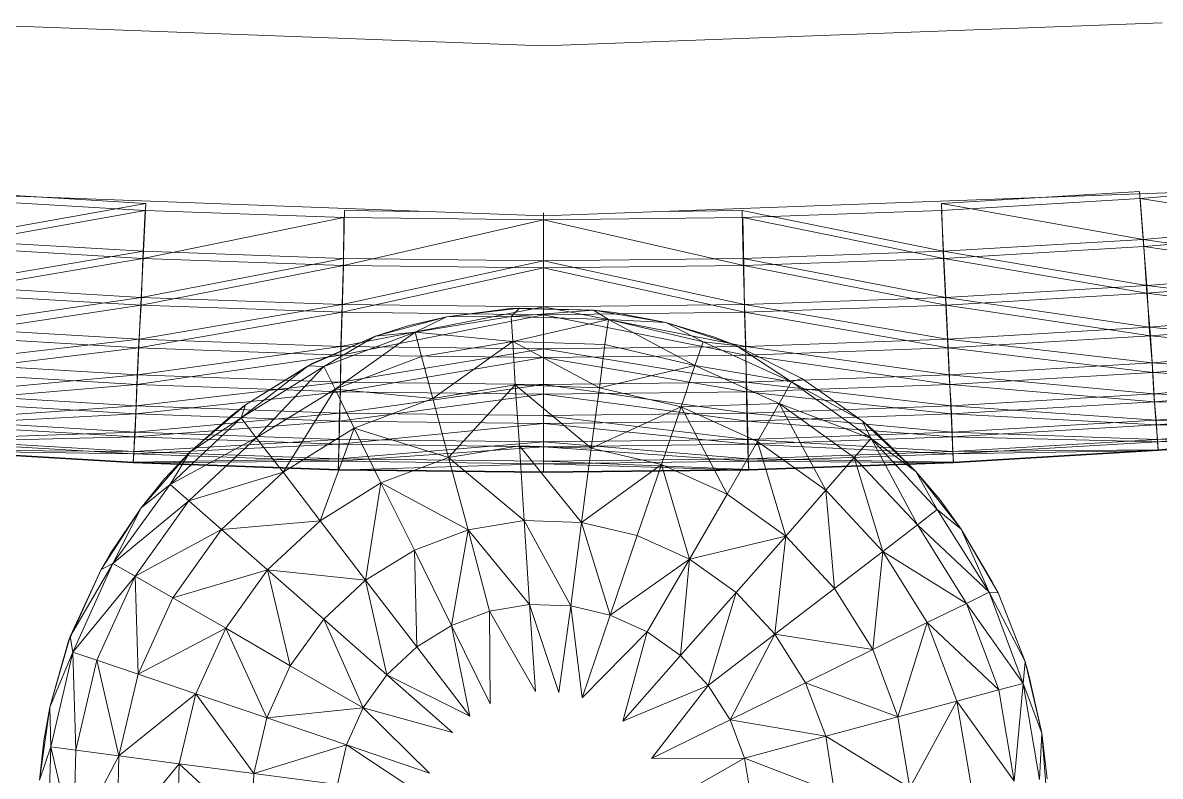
# Model space of a CAD drawing. Header units: millimetres. Extents: x -8591 to 7092, y -1621 to 14390.
# Drawn here: x -4434.94 to -4415.88, y 2504.63 to 2517.26 of the extents above; entities that cross this region are included whole.
import ezdxf

# ---------------------------------------------------------------- set-up
doc = ezdxf.new("R2010")
doc.units = ezdxf.units.MM
doc.layers.add('G-IMPT', color=8, linetype='Continuous', lineweight=9)
doc.layers.add('I-FURN', color=30, linetype='Continuous', lineweight=9)

# ---------------------------------------------------------------- blocks, each defined once
blk = doc.blocks.new('Artificial banana plant 1500mm - Family 4__C1-728657-Begane grond')
at = {"layer": 'G-IMPT'}
for p, q in [((-23.818, -139.614), (-13.458, -140.002)), ((-13.458, -140.002), (-3.088, -139.614)), ((-0.128, -142.287), (-3.458, -142.563)), ((-0.128, -142.287), (-3.458, -142.563)), ((-24.038, -142.458), (-13.458, -142.854)), ((-20.118, -142.642), (-23.448, -142.445)), ((-20.118, -142.642), (-23.448, -142.445)), ((-13.458, -142.854), (-2.878, -142.458)), ((-3.468, -142.445), (-6.788, -142.642)), ((-3.468, -142.445), (-6.788, -142.642)), ((-3.468, -142.445), (-3.408, -143.247)), ((-3.468, -142.445), (-3.408, -143.247)), ((-20.118, -142.642), (-23.508, -143.248)), ((-20.118, -142.642), (-23.508, -143.248)), ((-20.128, -142.761), (-23.458, -142.563)), ((-20.128, -142.761), (-23.458, -142.563)), ((-20.118, -142.642), (-20.158, -143.446)), ((-20.118, -142.642), (-20.158, -143.446)), ((-3.458, -142.563), (-6.788, -142.761)), ((-3.458, -142.563), (-6.788, -142.761)), ((-6.788, -142.642), (-6.758, -143.446)), ((-6.788, -142.642), (-3.408, -143.247)), ((-6.788, -142.642), (-6.758, -143.446)), ((-6.788, -142.642), (-3.408, -143.247)), ((-0.058, -143.088), (-3.458, -142.563)), ((-3.398, -143.366), (-3.458, -142.563)), ((-0.058, -143.088), (-3.458, -142.563)), ((-3.398, -143.366), (-3.458, -142.563)), ((-20.128, -142.761), (-23.518, -143.366)), ((-20.128, -142.761), (-23.518, -143.366)), ((-20.168, -143.565), (-20.128, -142.761)), ((-20.168, -143.565), (-20.128, -142.761)), ((-20.168, -143.565), (-16.798, -142.88)), ((-20.168, -143.565), (-16.798, -142.88)), ((-20.128, -142.761), (-16.798, -142.88)), ((-20.128, -142.761), (-16.798, -142.88)), ((-16.788, -142.761), (-16.808, -143.566)), ((-16.788, -142.761), (-16.808, -143.566)), ((-16.808, -143.685), (-16.798, -142.88)), ((-16.808, -143.685), (-16.798, -142.88)), ((-13.458, -142.92), (-16.808, -143.685)), ((-13.458, -142.92), (-16.808, -143.685)), ((-13.458, -142.92), (-16.798, -142.88)), ((-13.458, -142.92), (-16.798, -142.88)), ((-15.546, -142.776), (-16.788, -142.761)), ((-15.546, -142.776), (-16.788, -142.761)), ((-13.458, -142.801), (-13.458, -143.605)), ((-13.458, -142.801), (-13.458, -143.605)), ((-10.118, -142.88), (-13.458, -142.92)), ((-10.118, -142.88), (-13.458, -142.92)), ((-13.458, -143.724), (-13.458, -142.92)), ((-10.098, -143.684), (-13.458, -142.92)), ((-13.458, -143.724), (-13.458, -142.92)), ((-10.098, -143.684), (-13.458, -142.92)), ((-10.128, -142.761), (-11.368, -142.776)), ((-10.128, -142.761), (-11.368, -142.776)), ((-6.758, -143.446), (-10.128, -142.761)), ((-10.128, -142.761), (-10.108, -143.565)), ((-6.758, -143.446), (-10.128, -142.761)), ((-10.128, -142.761), (-10.108, -143.565)), ((-6.788, -142.761), (-10.118, -142.88)), ((-6.788, -142.761), (-10.118, -142.88)), ((-6.748, -143.565), (-10.118, -142.88)), ((-10.098, -143.684), (-10.118, -142.88)), ((-6.748, -143.565), (-10.118, -142.88)), ((-10.098, -143.684), (-10.118, -142.88)), ((-6.748, -143.565), (-6.788, -142.761)), ((-6.748, -143.565), (-6.788, -142.761)), ((-0.068, -142.97), (-3.408, -143.247)), ((-0.068, -142.97), (-3.408, -143.247)), ((-0.058, -143.088), (-3.398, -143.366)), ((-0.058, -143.088), (-3.398, -143.366)), ((-20.158, -143.446), (-23.508, -143.248)), ((-20.158, -143.446), (-23.508, -143.248)), ((-6.758, -143.446), (-3.408, -143.247)), ((-6.758, -143.446), (-3.408, -143.247)), ((0.002, -143.741), (-3.408, -143.247)), ((-3.348, -144.02), (-3.408, -143.247)), ((0.002, -143.741), (-3.408, -143.247)), ((-3.348, -144.02), (-3.408, -143.247)), ((-20.158, -143.446), (-23.558, -144.02)), ((-20.158, -143.446), (-23.558, -144.02)), ((-20.168, -143.565), (-23.518, -143.366)), ((-20.168, -143.565), (-23.518, -143.366)), ((-20.198, -144.219), (-20.158, -143.446)), ((-20.198, -144.219), (-20.158, -143.446)), ((-16.808, -143.566), (-20.158, -143.446)), ((-16.808, -143.566), (-20.158, -143.446)), ((-6.758, -143.446), (-10.108, -143.565)), ((-6.758, -143.446), (-10.108, -143.565)), ((-3.348, -144.02), (-6.758, -143.446)), ((-6.758, -143.446), (-6.718, -144.219)), ((-3.348, -144.02), (-6.758, -143.446)), ((-6.758, -143.446), (-6.718, -144.219)), ((-6.748, -143.565), (-3.398, -143.366)), ((-6.748, -143.565), (-3.398, -143.366)), ((0.022, -143.87), (-3.398, -143.366)), ((-3.348, -144.149), (-3.398, -143.366)), ((0.022, -143.87), (-3.398, -143.366)), ((-3.348, -144.149), (-3.398, -143.366)), ((-20.168, -143.565), (-23.568, -144.149)), ((-20.168, -143.565), (-23.568, -144.149)), ((-20.198, -144.349), (-20.168, -143.565)), ((-20.198, -144.349), (-20.168, -143.565)), ((-16.808, -143.566), (-20.198, -144.219)), ((-16.808, -143.566), (-20.198, -144.219)), ((-16.808, -143.685), (-20.198, -144.349)), ((-16.808, -143.685), (-20.198, -144.349)), ((-16.808, -143.685), (-20.168, -143.565)), ((-16.808, -143.685), (-20.168, -143.565)), ((-16.808, -143.566), (-16.828, -144.339)), ((-16.808, -143.566), (-16.828, -144.339)), ((-13.458, -143.605), (-16.828, -144.339)), ((-13.458, -143.605), (-16.828, -144.339)), ((-16.808, -143.685), (-16.828, -144.469)), ((-16.808, -143.685), (-16.828, -144.469)), ((-13.458, -143.605), (-16.808, -143.566)), ((-13.458, -143.605), (-16.808, -143.566)), ((-13.458, -143.724), (-16.808, -143.685)), ((-13.458, -143.724), (-16.808, -143.685)), ((-13.458, -143.605), (-10.108, -143.565)), ((-13.458, -143.605), (-10.108, -143.565)), ((-10.088, -144.339), (-13.458, -143.605)), ((-13.458, -143.605), (-13.458, -144.379)), ((-10.088, -144.339), (-13.458, -143.605)), ((-13.458, -143.605), (-13.458, -144.379)), ((-13.458, -143.724), (-10.098, -143.684)), ((-13.458, -143.724), (-10.098, -143.684)), ((-6.718, -144.219), (-10.108, -143.565)), ((-10.088, -144.339), (-10.108, -143.565)), ((-6.718, -144.219), (-10.108, -143.565)), ((-10.088, -144.339), (-10.108, -143.565)), ((-6.748, -143.565), (-10.098, -143.684)), ((-6.748, -143.565), (-10.098, -143.684)), ((-6.708, -144.349), (-10.098, -143.684)), ((-10.088, -144.469), (-10.098, -143.684)), ((-6.708, -144.349), (-10.098, -143.684)), ((-10.088, -144.469), (-10.098, -143.684)), ((-3.348, -144.149), (-6.748, -143.565)), ((-6.748, -143.565), (-6.708, -144.349)), ((-3.348, -144.149), (-6.748, -143.565)), ((-6.748, -143.565), (-6.708, -144.349)), ((-13.458, -143.724), (-16.828, -144.469)), ((-13.458, -143.724), (-16.828, -144.469)), ((-10.088, -144.469), (-13.458, -143.724)), ((-13.458, -143.724), (-13.458, -144.51)), ((-10.088, -144.469), (-13.458, -143.724)), ((-13.458, -143.724), (-13.458, -144.51)), ((0.002, -143.741), (-3.348, -144.02)), ((0.002, -143.741), (-3.348, -144.02)), ((0.022, -143.87), (-3.348, -144.149)), ((0.022, -143.87), (-3.348, -144.149)), ((-20.198, -144.219), (-23.558, -144.02)), ((-20.198, -144.219), (-23.558, -144.02)), ((-3.348, -144.02), (-6.718, -144.219)), ((-3.348, -144.02), (-6.718, -144.219)), ((0.072, -144.438), (-3.348, -144.02)), ((-3.348, -144.02), (-3.308, -144.719)), ((0.072, -144.438), (-3.348, -144.02)), ((-3.348, -144.02), (-3.308, -144.719)), ((-20.198, -144.219), (-23.608, -144.719)), ((-20.198, -144.219), (-23.608, -144.719)), ((-20.198, -144.349), (-23.568, -144.149)), ((-20.198, -144.349), (-23.568, -144.149)), ((-20.198, -144.219), (-20.228, -144.919)), ((-20.198, -144.219), (-20.228, -144.919)), ((-20.198, -144.219), (-16.828, -144.339)), ((-20.198, -144.219), (-16.828, -144.339)), ((-6.718, -144.219), (-10.088, -144.339)), ((-6.718, -144.219), (-10.088, -144.339)), ((-6.718, -144.219), (-6.688, -144.919)), ((-6.718, -144.219), (-3.308, -144.719)), ((-6.718, -144.219), (-6.688, -144.919)), ((-6.718, -144.219), (-3.308, -144.719)), ((-3.348, -144.149), (-6.708, -144.349)), ((-3.348, -144.149), (-6.708, -144.349)), ((0.082, -144.585), (-3.348, -144.149)), ((-3.288, -144.865), (-3.348, -144.149)), ((0.082, -144.585), (-3.348, -144.149)), ((-3.288, -144.865), (-3.348, -144.149)), ((-20.198, -144.349), (-23.618, -144.865)), ((-20.198, -144.349), (-23.618, -144.865)), ((-20.238, -145.066), (-20.198, -144.349)), ((-20.238, -145.066), (-20.198, -144.349)), ((-16.828, -144.339), (-20.228, -144.919)), ((-16.828, -144.339), (-20.228, -144.919)), ((-20.198, -144.349), (-16.828, -144.469)), ((-20.198, -144.349), (-16.828, -144.469)), ((-16.828, -144.339), (-16.848, -145.04)), ((-16.828, -144.339), (-16.848, -145.04)), ((-13.458, -144.379), (-16.848, -145.04)), ((-13.458, -144.379), (-16.848, -145.04)), ((-13.458, -144.379), (-16.828, -144.339)), ((-13.458, -144.379), (-16.828, -144.339)), ((-15.078, -144.545), (-13.858, -144.397)), ((-14.008, -144.406), (-15.078, -144.545)), ((-14.008, -144.406), (-13.858, -144.397)), ((-14.008, -144.406), (-12.618, -144.43)), ((-13.858, -144.397), (-13.998, -144.537)), ((-12.618, -144.43), (-13.998, -144.537)), ((-12.618, -144.43), (-13.858, -144.397)), ((-10.088, -144.339), (-13.458, -144.379)), ((-10.088, -144.339), (-13.458, -144.379)), ((-13.458, -144.379), (-13.458, -145.08)), ((-13.458, -144.379), (-10.068, -145.04)), ((-13.458, -144.379), (-13.458, -145.08)), ((-13.458, -144.379), (-10.068, -145.04)), ((-12.268, -144.472), (-12.618, -144.43)), ((-11.408, -144.641), (-12.618, -144.43)), ((-12.618, -144.43), (-12.368, -144.591)), ((-6.688, -144.919), (-10.088, -144.339)), ((-10.088, -144.339), (-10.068, -145.04)), ((-6.688, -144.919), (-10.088, -144.339)), ((-10.088, -144.339), (-10.068, -145.04)), ((-6.708, -144.349), (-10.088, -144.469)), ((-6.708, -144.349), (-10.088, -144.469)), ((-6.678, -145.066), (-6.708, -144.349)), ((-3.288, -144.865), (-6.708, -144.349)), ((-6.678, -145.066), (-6.708, -144.349)), ((-3.288, -144.865), (-6.708, -144.349)), ((0.072, -144.438), (-3.308, -144.719)), ((0.072, -144.438), (-3.308, -144.719)), ((-20.238, -145.066), (-16.828, -144.469)), ((-20.238, -145.066), (-16.828, -144.469)), ((-16.848, -145.187), (-16.828, -144.469)), ((-16.848, -145.187), (-16.828, -144.469)), ((-13.458, -144.51), (-16.848, -145.187)), ((-13.458, -144.51), (-16.848, -145.187)), ((-13.458, -144.51), (-16.828, -144.469)), ((-13.458, -144.51), (-16.828, -144.469)), ((-15.078, -144.545), (-16.268, -144.87)), ((-15.728, -144.698), (-15.078, -144.545)), ((-15.608, -144.803), (-13.998, -144.537)), ((-15.078, -144.545), (-15.608, -144.803)), ((-15.078, -144.545), (-13.998, -144.537)), ((-12.368, -144.591), (-13.998, -144.537)), ((-13.968, -144.957), (-13.998, -144.537)), ((-12.368, -144.591), (-13.968, -144.957)), ((-10.088, -144.469), (-13.458, -144.51)), ((-10.088, -144.469), (-13.458, -144.51)), ((-13.458, -145.227), (-13.458, -144.51)), ((-10.068, -145.187), (-13.458, -144.51)), ((-13.458, -145.227), (-13.458, -144.51)), ((-10.068, -145.187), (-13.458, -144.51)), ((-12.368, -144.591), (-12.428, -145.008)), ((-11.408, -144.641), (-12.368, -144.591)), ((-10.918, -145.36), (-12.368, -144.591)), ((-12.368, -144.591), (-10.778, -144.962)), ((-12.268, -144.472), (-11.408, -144.641)), ((-10.608, -144.881), (-11.408, -144.641)), ((-11.408, -144.641), (-10.228, -145.027)), ((-11.408, -144.641), (-10.778, -144.962)), ((-6.678, -145.066), (-10.088, -144.469)), ((-10.068, -145.187), (-10.088, -144.469)), ((-6.678, -145.066), (-10.088, -144.469)), ((-10.068, -145.187), (-10.088, -144.469)), ((0.082, -144.585), (-3.288, -144.865)), ((0.082, -144.585), (-3.288, -144.865)), ((-20.228, -144.919), (-23.608, -144.719)), ((-20.228, -144.919), (-23.608, -144.719)), ((-15.608, -144.803), (-17.138, -145.377)), ((-15.608, -144.803), (-16.948, -145.755)), ((-15.728, -144.698), (-16.268, -144.87)), ((-16.268, -144.87), (-15.608, -144.803)), ((-13.968, -144.957), (-15.608, -144.803)), ((-15.608, -144.803), (-15.498, -145.209)), ((-6.688, -144.919), (-3.308, -144.719)), ((-6.688, -144.919), (-3.308, -144.719)), ((0.132, -145.034), (-3.308, -144.719)), ((-3.258, -145.316), (-3.308, -144.719)), ((0.132, -145.034), (-3.308, -144.719)), ((-3.258, -145.316), (-3.308, -144.719)), ((-20.228, -144.919), (-23.658, -145.316)), ((-20.228, -144.919), (-23.658, -145.316)), ((-20.238, -145.066), (-23.618, -144.865)), ((-20.238, -145.066), (-23.618, -144.865)), ((-20.258, -145.518), (-20.228, -144.919)), ((-20.258, -145.518), (-20.228, -144.919)), ((-16.848, -145.04), (-20.228, -144.919)), ((-16.848, -145.04), (-20.228, -144.919)), ((-16.268, -144.87), (-17.398, -145.364)), ((-17.318, -145.319), (-16.268, -144.87)), ((-16.268, -144.87), (-17.138, -145.377)), ((-13.968, -144.957), (-15.498, -145.209)), ((-13.968, -144.957), (-15.308, -145.914)), ((-12.428, -145.008), (-13.968, -144.957)), ((-12.518, -145.732), (-13.968, -144.957)), ((-13.968, -144.957), (-13.928, -145.685)), ((-12.428, -145.008), (-12.518, -145.732)), ((-10.918, -145.36), (-12.428, -145.008)), ((-10.918, -145.36), (-10.778, -144.962)), ((-10.228, -145.027), (-10.778, -144.962)), ((-9.298, -145.635), (-10.778, -144.962)), ((-10.608, -144.881), (-10.228, -145.027)), ((-6.688, -144.919), (-10.068, -145.04)), ((-6.688, -144.919), (-10.068, -145.04)), ((-3.258, -145.316), (-6.688, -144.919)), ((-6.688, -144.919), (-6.658, -145.517)), ((-3.258, -145.316), (-6.688, -144.919)), ((-6.688, -144.919), (-6.658, -145.517)), ((-6.678, -145.066), (-3.288, -144.865)), ((-6.678, -145.066), (-3.288, -144.865)), ((0.142, -145.196), (-3.288, -144.865)), ((-3.248, -145.478), (-3.288, -144.865)), ((0.142, -145.196), (-3.288, -144.865)), ((-3.248, -145.478), (-3.288, -144.865)), ((-20.238, -145.066), (-23.668, -145.478)), ((-20.238, -145.066), (-23.668, -145.478)), ((-20.268, -145.68), (-20.238, -145.066)), ((-20.268, -145.68), (-20.238, -145.066)), ((-16.848, -145.187), (-20.268, -145.68)), ((-16.848, -145.187), (-20.268, -145.68)), ((-16.848, -145.04), (-20.258, -145.518)), ((-16.848, -145.04), (-20.258, -145.518)), ((-16.848, -145.187), (-20.238, -145.066)), ((-16.848, -145.187), (-20.238, -145.066)), ((-15.498, -145.209), (-16.948, -145.755)), ((-16.848, -145.04), (-16.858, -145.639)), ((-16.848, -145.04), (-16.858, -145.639)), ((-13.458, -145.08), (-16.858, -145.639)), ((-13.458, -145.08), (-16.858, -145.639)), ((-16.848, -145.187), (-16.858, -145.801)), ((-16.848, -145.187), (-16.858, -145.801)), ((-13.458, -145.08), (-16.848, -145.04)), ((-13.458, -145.08), (-16.848, -145.04)), ((-13.458, -145.227), (-16.848, -145.187)), ((-13.458, -145.227), (-16.848, -145.187)), ((-15.498, -145.209), (-15.308, -145.914)), ((-13.458, -145.08), (-10.068, -145.04)), ((-13.458, -145.08), (-10.068, -145.04)), ((-10.058, -145.639), (-13.458, -145.08)), ((-13.458, -145.08), (-13.458, -145.679)), ((-10.058, -145.639), (-13.458, -145.08)), ((-13.458, -145.08), (-13.458, -145.679)), ((-13.458, -145.227), (-10.068, -145.187)), ((-13.458, -145.227), (-10.068, -145.187)), ((-9.128, -145.579), (-10.228, -145.027)), ((-10.228, -145.027), (-9.128, -145.58)), ((-10.228, -145.027), (-9.298, -145.635)), ((-6.658, -145.517), (-10.068, -145.04)), ((-10.058, -145.639), (-10.068, -145.04)), ((-6.658, -145.517), (-10.068, -145.04)), ((-10.058, -145.639), (-10.068, -145.04)), ((-6.678, -145.066), (-10.068, -145.187)), ((-6.678, -145.066), (-10.068, -145.187)), ((-6.648, -145.68), (-10.068, -145.187)), ((-10.048, -145.801), (-10.068, -145.187)), ((-6.648, -145.68), (-10.068, -145.187)), ((-10.048, -145.801), (-10.068, -145.187)), ((-3.248, -145.478), (-6.678, -145.066)), ((-6.678, -145.066), (-6.648, -145.68)), ((-3.248, -145.478), (-6.678, -145.066)), ((-6.678, -145.066), (-6.648, -145.68)), ((0.132, -145.034), (-3.258, -145.316)), ((0.132, -145.034), (-3.258, -145.316)), ((0.142, -145.196), (-3.248, -145.478)), ((0.142, -145.196), (-3.248, -145.478)), ((-20.258, -145.518), (-23.658, -145.316)), ((-20.258, -145.518), (-23.658, -145.316)), ((-17.398, -145.364), (-18.518, -146.238)), ((-17.138, -145.377), (-18.518, -146.238)), ((-17.318, -145.319), (-18.448, -146.018)), ((-18.448, -146.018), (-17.398, -145.364)), ((-17.138, -145.377), (-18.268, -146.572)), ((-17.318, -145.319), (-17.398, -145.364)), ((-17.398, -145.364), (-17.138, -145.377)), ((-16.948, -145.755), (-17.138, -145.377)), ((-13.458, -145.227), (-16.858, -145.801)), ((-13.458, -145.227), (-16.858, -145.801)), ((-10.048, -145.801), (-13.458, -145.227)), ((-13.458, -145.227), (-13.458, -145.842)), ((-10.048, -145.801), (-13.458, -145.227)), ((-13.458, -145.227), (-13.458, -145.842)), ((-10.918, -145.36), (-12.518, -145.732)), ((-10.918, -145.36), (-11.148, -146.051)), ((-9.508, -146), (-10.918, -145.36)), ((-9.298, -145.635), (-10.918, -145.36)), ((-3.258, -145.316), (-6.658, -145.517)), ((-3.258, -145.316), (-6.658, -145.517)), ((0.182, -145.55), (-3.258, -145.316)), ((-3.258, -145.316), (-3.228, -145.833)), ((0.182, -145.55), (-3.258, -145.316)), ((-3.258, -145.316), (-3.228, -145.833)), ((-20.258, -145.518), (-23.688, -145.833)), ((-20.258, -145.518), (-23.688, -145.833)), ((-20.268, -145.68), (-23.668, -145.478)), ((-20.268, -145.68), (-23.668, -145.478)), ((-20.258, -145.518), (-20.278, -146.035)), ((-20.258, -145.518), (-20.278, -146.035)), ((-20.258, -145.518), (-16.858, -145.639)), ((-20.258, -145.518), (-16.858, -145.639)), ((-6.658, -145.517), (-10.058, -145.639)), ((-6.658, -145.517), (-10.058, -145.639)), ((-9.128, -145.58), (-9.298, -145.635)), ((-9.128, -145.579), (-8.118, -146.288)), ((-8.118, -146.288), (-9.128, -145.58)), ((-6.658, -145.517), (-6.628, -146.035)), ((-6.658, -145.517), (-3.228, -145.833)), ((-6.658, -145.517), (-6.628, -146.035)), ((-6.658, -145.517), (-3.228, -145.833)), ((-3.248, -145.478), (-6.648, -145.68)), ((-3.248, -145.478), (-6.648, -145.68)), ((0.192, -145.685), (-3.248, -145.478)), ((-3.218, -145.968), (-3.248, -145.478)), ((0.192, -145.685), (-3.248, -145.478)), ((-3.218, -145.968), (-3.248, -145.478)), ((0.182, -145.55), (-3.228, -145.833)), ((0.182, -145.55), (-3.228, -145.833)), ((-20.268, -145.68), (-23.698, -145.968)), ((-20.268, -145.68), (-23.698, -145.968)), ((-20.288, -146.17), (-20.268, -145.68)), ((-20.288, -146.17), (-20.268, -145.68)), ((-16.858, -145.639), (-20.278, -146.035)), ((-16.858, -145.639), (-20.278, -146.035)), ((-20.268, -145.68), (-16.858, -145.801)), ((-20.268, -145.68), (-16.858, -145.801)), ((-16.948, -145.755), (-18.268, -146.572)), ((-16.948, -145.755), (-17.818, -147.151)), ((-15.308, -145.914), (-16.948, -145.755)), ((-16.948, -145.755), (-16.628, -146.409)), ((-16.858, -145.639), (-16.868, -146.157)), ((-16.858, -145.639), (-16.868, -146.157)), ((-13.458, -145.679), (-16.868, -146.157)), ((-13.458, -145.679), (-16.868, -146.157)), ((-13.458, -145.679), (-16.858, -145.639)), ((-13.458, -145.679), (-16.858, -145.639)), ((-13.928, -145.685), (-15.308, -145.914)), ((-13.928, -145.685), (-15.048, -146.901)), ((-12.518, -145.732), (-13.928, -145.685)), ((-12.658, -146.745), (-13.928, -145.685)), ((-13.928, -145.685), (-13.858, -146.705)), ((-10.058, -145.639), (-13.458, -145.679)), ((-10.058, -145.639), (-13.458, -145.679)), ((-13.458, -145.679), (-13.458, -146.197)), ((-13.458, -145.679), (-10.048, -146.157)), ((-13.458, -145.679), (-13.458, -146.197)), ((-13.458, -145.679), (-10.048, -146.157)), ((-12.518, -145.732), (-12.658, -146.745)), ((-11.148, -146.051), (-12.518, -145.732)), ((-6.628, -146.035), (-10.058, -145.639)), ((-10.058, -145.639), (-10.048, -146.157)), ((-6.628, -146.035), (-10.058, -145.639)), ((-10.058, -145.639), (-10.048, -146.157)), ((-6.648, -145.68), (-10.048, -145.801)), ((-6.648, -145.68), (-10.048, -145.801)), ((-9.508, -146), (-9.298, -145.635)), ((-8.118, -146.288), (-9.298, -145.635)), ((-7.968, -146.586), (-9.298, -145.635)), ((-6.628, -146.17), (-6.648, -145.68)), ((-3.218, -145.968), (-6.648, -145.68)), ((-6.628, -146.17), (-6.648, -145.68)), ((-3.218, -145.968), (-6.648, -145.68)), ((0.192, -145.685), (-3.218, -145.968)), ((0.192, -145.685), (-3.218, -145.968)), ((-20.288, -146.17), (-23.698, -145.968)), ((-20.288, -146.17), (-23.698, -145.968)), ((-20.278, -146.035), (-23.688, -145.833)), ((-20.278, -146.035), (-23.688, -145.833)), ((-20.288, -146.17), (-16.858, -145.801)), ((-20.288, -146.17), (-16.858, -145.801)), ((-16.878, -146.292), (-16.858, -145.801)), ((-16.878, -146.292), (-16.858, -145.801)), ((-13.458, -145.842), (-16.878, -146.292)), ((-13.458, -145.842), (-16.878, -146.292)), ((-13.458, -145.842), (-16.858, -145.801)), ((-13.458, -145.842), (-16.858, -145.801)), ((-15.308, -145.914), (-16.628, -146.409)), ((-15.308, -145.914), (-15.048, -146.901)), ((-10.048, -145.801), (-13.458, -145.842)), ((-10.048, -145.801), (-13.458, -145.842)), ((-13.458, -146.333), (-13.458, -145.842)), ((-10.038, -146.292), (-13.458, -145.842)), ((-13.458, -146.333), (-13.458, -145.842)), ((-10.038, -146.292), (-13.458, -145.842)), ((-6.628, -146.17), (-10.048, -145.801)), ((-10.038, -146.292), (-10.048, -145.801)), ((-6.628, -146.17), (-10.048, -145.801)), ((-10.038, -146.292), (-10.048, -145.801)), ((-6.628, -146.035), (-3.228, -145.833)), ((-6.628, -146.035), (-3.228, -145.833)), ((-6.628, -146.17), (-3.218, -145.968)), ((-6.628, -146.17), (-3.218, -145.968)), ((0.222, -145.991), (-3.228, -145.833)), ((-3.198, -146.274), (-3.228, -145.833)), ((0.222, -145.991), (-3.228, -145.833)), ((-3.198, -146.274), (-3.228, -145.833)), ((0.232, -146.071), (-3.218, -145.968)), ((-3.188, -146.355), (-3.218, -145.968)), ((0.232, -146.071), (-3.218, -145.968)), ((-3.188, -146.355), (-3.218, -145.968)), ((-20.278, -146.035), (-23.718, -146.274)), ((-20.278, -146.035), (-23.718, -146.274)), ((-20.298, -146.477), (-20.278, -146.035)), ((-20.298, -146.477), (-20.278, -146.035)), ((-16.868, -146.157), (-20.298, -146.477)), ((-16.868, -146.157), (-20.298, -146.477)), ((-16.868, -146.157), (-20.278, -146.035)), ((-16.868, -146.157), (-20.278, -146.035)), ((-18.448, -146.018), (-19.388, -146.818)), ((-18.688, -146.203), (-18.448, -146.018)), ((-18.448, -146.018), (-18.518, -146.238)), ((-16.868, -146.157), (-16.878, -146.599)), ((-16.868, -146.157), (-16.878, -146.599)), ((-13.458, -146.197), (-16.868, -146.157)), ((-13.458, -146.197), (-16.868, -146.157)), ((-13.458, -146.197), (-10.048, -146.157)), ((-13.458, -146.197), (-10.048, -146.157)), ((-11.148, -146.051), (-12.658, -146.745)), ((-11.148, -146.051), (-11.478, -147.019)), ((-9.508, -146), (-11.148, -146.051)), ((-9.868, -146.632), (-11.148, -146.051)), ((-10.378, -147.516), (-11.148, -146.051)), ((-6.628, -146.035), (-10.048, -146.157)), ((-6.628, -146.035), (-10.048, -146.157)), ((-6.608, -146.477), (-10.048, -146.157)), ((-10.038, -146.599), (-10.048, -146.157)), ((-6.608, -146.477), (-10.048, -146.157)), ((-10.038, -146.599), (-10.048, -146.157)), ((-9.508, -146), (-9.868, -146.632)), ((-7.968, -146.586), (-9.508, -146)), ((-8.248, -146.902), (-9.508, -146)), ((-8.728, -147.451), (-9.508, -146)), ((-6.628, -146.035), (-6.608, -146.477)), ((-6.628, -146.035), (-3.198, -146.274)), ((-6.628, -146.035), (-6.608, -146.477)), ((-6.628, -146.035), (-3.198, -146.274)), ((0.222, -145.991), (-3.198, -146.274)), ((0.222, -145.991), (-3.198, -146.274)), ((0.232, -146.071), (-3.188, -146.355)), ((0.232, -146.071), (-3.188, -146.355)), ((-20.288, -146.17), (-23.728, -146.355)), ((-20.288, -146.17), (-23.728, -146.355)), ((-20.308, -146.558), (-23.728, -146.355)), ((-20.308, -146.558), (-23.728, -146.355)), ((-20.298, -146.477), (-23.718, -146.274)), ((-20.298, -146.477), (-23.718, -146.274)), ((-20.308, -146.558), (-20.288, -146.17)), ((-20.308, -146.558), (-20.288, -146.17)), ((-20.308, -146.558), (-16.878, -146.292)), ((-20.308, -146.558), (-16.878, -146.292)), ((-20.288, -146.17), (-16.878, -146.292)), ((-20.288, -146.17), (-16.878, -146.292)), ((-19.708, -147.353), (-18.518, -146.238)), ((-18.688, -146.203), (-19.388, -146.818)), ((-19.388, -146.818), (-18.518, -146.238)), ((-18.268, -146.572), (-18.518, -146.238)), ((-13.458, -146.333), (-16.878, -146.292)), ((-16.878, -146.292), (-16.878, -146.68)), ((-13.458, -146.333), (-16.878, -146.292)), ((-16.878, -146.292), (-16.878, -146.68)), ((-13.458, -146.333), (-16.878, -146.68)), ((-13.458, -146.333), (-16.878, -146.68)), ((-13.458, -146.197), (-13.458, -146.64)), ((-13.458, -146.197), (-10.038, -146.599)), ((-13.458, -146.197), (-13.458, -146.64)), ((-13.458, -146.197), (-10.038, -146.599)), ((-13.458, -146.333), (-10.038, -146.292)), ((-13.458, -146.333), (-10.038, -146.292)), ((-10.028, -146.68), (-13.458, -146.333)), ((-13.458, -146.333), (-13.458, -146.721)), ((-10.028, -146.68), (-13.458, -146.333)), ((-13.458, -146.333), (-13.458, -146.721)), ((-6.628, -146.17), (-10.038, -146.292)), ((-6.628, -146.17), (-10.038, -146.292)), ((-6.608, -146.558), (-10.038, -146.292)), ((-10.028, -146.68), (-10.038, -146.292)), ((-6.608, -146.558), (-10.038, -146.292)), ((-10.028, -146.68), (-10.038, -146.292)), ((-7.878, -146.487), (-8.118, -146.288)), ((-7.218, -147.135), (-8.118, -146.288)), ((-8.118, -146.288), (-7.968, -146.586)), ((-3.188, -146.355), (-6.628, -146.17)), ((-6.628, -146.17), (-6.608, -146.558)), ((-3.188, -146.355), (-6.628, -146.17)), ((-6.628, -146.17), (-6.608, -146.558)), ((-6.608, -146.477), (-3.198, -146.274)), ((-6.608, -146.477), (-3.198, -146.274)), ((-3.188, -146.355), (-6.608, -146.558)), ((-3.188, -146.355), (-6.608, -146.558)), ((0.252, -146.315), (-3.198, -146.274)), ((-3.198, -146.274), (-3.168, -146.599)), ((0.252, -146.315), (-3.198, -146.274)), ((-3.198, -146.274), (-3.168, -146.599)), ((0.252, -146.356), (-3.188, -146.355)), ((-3.168, -146.64), (-3.188, -146.355)), ((0.252, -146.356), (-3.188, -146.355)), ((-3.168, -146.64), (-3.188, -146.355)), ((0.252, -146.315), (-3.168, -146.599)), ((0.252, -146.315), (-3.168, -146.599)), ((0.252, -146.356), (-3.168, -146.64)), ((0.252, -146.356), (-3.168, -146.64)), ((-20.298, -146.477), (-23.748, -146.599)), ((-20.298, -146.477), (-23.748, -146.599)), ((-20.298, -146.477), (-20.318, -146.802)), ((-20.298, -146.477), (-20.318, -146.802)), ((-20.298, -146.477), (-16.878, -146.599)), ((-20.298, -146.477), (-16.878, -146.599)), ((-16.628, -146.409), (-17.818, -147.151)), ((-16.628, -146.409), (-17.198, -147.962)), ((-15.048, -146.901), (-16.628, -146.409)), ((-16.628, -146.409), (-16.178, -147.326)), ((-6.608, -146.477), (-10.038, -146.599)), ((-6.608, -146.477), (-10.038, -146.599)), ((-7.878, -146.487), (-7.218, -147.135)), ((-6.608, -146.477), (-6.598, -146.802)), ((-6.608, -146.477), (-3.168, -146.599)), ((-6.608, -146.477), (-6.598, -146.802)), ((-6.608, -146.477), (-3.168, -146.599)), ((0.262, -146.491), (-3.168, -146.599)), ((0.262, -146.491), (-3.168, -146.599)), ((0.272, -146.503), (-3.168, -146.64)), ((0.272, -146.503), (-3.168, -146.64)), ((0.262, -146.491), (-3.158, -146.775)), ((0.262, -146.491), (-3.158, -146.775)), ((0.272, -146.503), (-3.158, -146.788)), ((0.272, -146.503), (-3.158, -146.788)), ((0.272, -146.503), (-3.158, -146.775)), ((0.272, -146.503), (-3.158, -146.775)), ((-20.308, -146.558), (-23.748, -146.64)), ((-20.308, -146.558), (-23.748, -146.64)), ((-20.318, -146.802), (-23.748, -146.599)), ((-20.318, -146.802), (-23.748, -146.599)), ((-20.318, -146.843), (-23.748, -146.64)), ((-20.318, -146.843), (-23.748, -146.64)), ((-20.318, -146.843), (-20.308, -146.558)), ((-20.318, -146.843), (-20.308, -146.558)), ((-16.878, -146.599), (-20.318, -146.802)), ((-16.878, -146.599), (-20.318, -146.802)), ((-20.318, -146.843), (-16.878, -146.68)), ((-20.318, -146.843), (-16.878, -146.68)), ((-20.308, -146.558), (-16.878, -146.68)), ((-20.308, -146.558), (-16.878, -146.68)), ((-18.268, -146.572), (-19.708, -147.353)), ((-18.268, -146.572), (-19.398, -147.631)), ((-18.268, -146.572), (-17.818, -147.151)), ((-16.878, -146.599), (-16.888, -146.924)), ((-16.878, -146.599), (-16.888, -146.924)), ((-13.458, -146.64), (-16.888, -146.924)), ((-13.458, -146.64), (-16.888, -146.924)), ((-16.888, -146.966), (-16.878, -146.68)), ((-16.888, -146.966), (-16.878, -146.68)), ((-13.458, -146.721), (-16.888, -146.966)), ((-13.458, -146.721), (-16.888, -146.966)), ((-13.458, -146.64), (-16.878, -146.599)), ((-13.458, -146.64), (-16.878, -146.599)), ((-13.458, -146.721), (-16.878, -146.68)), ((-13.458, -146.721), (-16.878, -146.68)), ((-13.858, -146.705), (-15.048, -146.901)), ((-12.658, -146.745), (-13.858, -146.705)), ((-12.818, -147.992), (-13.858, -146.705)), ((-13.858, -146.705), (-13.778, -147.96)), ((-13.458, -146.64), (-10.038, -146.599)), ((-13.458, -146.64), (-10.038, -146.599)), ((-13.458, -146.64), (-13.458, -146.965)), ((-13.458, -146.64), (-10.028, -146.924)), ((-13.458, -146.64), (-13.458, -146.965)), ((-13.458, -146.64), (-10.028, -146.924)), ((-10.028, -146.68), (-13.458, -146.721)), ((-10.028, -146.68), (-13.458, -146.721)), ((-13.458, -147.007), (-13.458, -146.721)), ((-10.028, -146.966), (-13.458, -146.721)), ((-13.458, -147.007), (-13.458, -146.721)), ((-10.028, -146.966), (-13.458, -146.721)), ((-9.868, -146.632), (-10.378, -147.516)), ((-6.598, -146.802), (-10.038, -146.599)), ((-10.038, -146.599), (-10.028, -146.924)), ((-6.598, -146.802), (-10.038, -146.599)), ((-10.038, -146.599), (-10.028, -146.924)), ((-6.608, -146.558), (-10.028, -146.68)), ((-6.608, -146.558), (-10.028, -146.68)), ((-6.598, -146.843), (-10.028, -146.68)), ((-10.028, -146.966), (-10.028, -146.68)), ((-6.598, -146.843), (-10.028, -146.68)), ((-10.028, -146.966), (-10.028, -146.68)), ((-8.728, -147.451), (-9.868, -146.632)), ((-9.398, -148.219), (-9.868, -146.632)), ((-7.968, -146.586), (-8.248, -146.902)), ((-7.218, -147.135), (-7.968, -146.586)), ((-7.188, -148.033), (-7.968, -146.586)), ((-7.968, -146.586), (-6.858, -147.776)), ((-6.598, -146.843), (-6.608, -146.558)), ((-3.168, -146.64), (-6.608, -146.558)), ((-6.598, -146.843), (-6.608, -146.558)), ((-3.168, -146.64), (-6.608, -146.558)), ((-6.598, -146.802), (-3.168, -146.599)), ((-6.598, -146.802), (-3.168, -146.599)), ((-6.598, -146.843), (-3.168, -146.64)), ((-6.598, -146.843), (-3.168, -146.64)), ((-3.158, -146.775), (-3.168, -146.599)), ((-3.158, -146.775), (-3.168, -146.599)), ((-3.158, -146.788), (-3.168, -146.64)), ((-3.158, -146.788), (-3.168, -146.64)), ((-20.328, -146.979), (-23.758, -146.775)), ((-20.318, -146.802), (-23.758, -146.775)), ((-20.328, -146.979), (-23.758, -146.775)), ((-20.318, -146.802), (-23.758, -146.775)), ((-20.328, -146.991), (-23.758, -146.788)), ((-20.328, -146.991), (-23.758, -146.788)), ((-20.318, -146.843), (-23.758, -146.788)), ((-20.318, -146.843), (-23.758, -146.788)), ((-20.328, -146.979), (-20.318, -146.802)), ((-20.328, -146.979), (-20.318, -146.802)), ((-20.328, -146.991), (-20.318, -146.843)), ((-20.328, -146.991), (-20.318, -146.843)), ((-16.888, -146.924), (-20.328, -146.979)), ((-16.888, -146.924), (-20.328, -146.979)), ((-16.888, -146.924), (-20.318, -146.802)), ((-16.888, -146.924), (-20.318, -146.802)), ((-20.318, -146.843), (-16.888, -146.966)), ((-20.318, -146.843), (-16.888, -146.966)), ((-19.388, -146.818), (-20.198, -147.745)), ((-19.808, -147.267), (-19.388, -146.818)), ((-19.388, -146.818), (-19.708, -147.353)), ((-13.458, -146.965), (-16.888, -146.924)), ((-16.888, -146.924), (-16.888, -147.101)), ((-13.458, -146.965), (-16.888, -146.924)), ((-16.888, -146.924), (-16.888, -147.101)), ((-15.048, -146.901), (-16.178, -147.326)), ((-13.778, -147.96), (-15.048, -146.901)), ((-15.048, -146.901), (-14.718, -148.116)), ((-13.458, -146.965), (-10.028, -146.924)), ((-13.458, -146.965), (-10.028, -146.924)), ((-12.658, -146.745), (-12.818, -147.992)), ((-11.478, -147.019), (-12.658, -146.745)), ((-6.598, -146.802), (-10.028, -146.924)), ((-6.598, -146.802), (-10.028, -146.924)), ((-6.598, -146.843), (-10.028, -146.966)), ((-6.598, -146.843), (-10.028, -146.966)), ((-6.588, -146.979), (-10.028, -146.924)), ((-10.018, -147.101), (-10.028, -146.924)), ((-6.588, -146.979), (-10.028, -146.924)), ((-10.018, -147.101), (-10.028, -146.924)), ((-8.248, -146.902), (-8.728, -147.451)), ((-7.188, -148.033), (-8.248, -146.902)), ((-7.768, -148.477), (-8.248, -146.902)), ((-6.598, -146.802), (-3.158, -146.775)), ((-6.598, -146.802), (-3.158, -146.775)), ((-3.158, -146.788), (-6.598, -146.843)), ((-3.158, -146.788), (-6.598, -146.843)), ((-6.598, -146.802), (-6.588, -146.979)), ((-6.598, -146.802), (-6.588, -146.979)), ((-6.598, -146.843), (-6.588, -146.991)), ((-6.598, -146.843), (-6.588, -146.991)), ((-6.588, -146.979), (-3.158, -146.775)), ((-6.588, -146.979), (-3.158, -146.775)), ((-3.158, -146.788), (-6.588, -146.991)), ((-3.158, -146.788), (-6.588, -146.991)), ((-6.588, -146.979), (-3.158, -146.788)), ((-6.588, -146.979), (-3.158, -146.788)), ((-3.158, -146.775), (-3.158, -146.788)), ((-3.158, -146.775), (-3.158, -146.788)), ((-20.328, -146.991), (-16.888, -146.966)), ((-20.328, -146.991), (-16.888, -146.966)), ((-20.328, -146.979), (-16.888, -147.101)), ((-20.328, -146.979), (-20.328, -146.991)), ((-20.328, -146.979), (-16.888, -147.101)), ((-20.328, -146.979), (-20.328, -146.991)), ((-20.328, -146.991), (-16.898, -147.114)), ((-20.328, -146.991), (-16.898, -147.114)), ((-16.888, -147.101), (-20.328, -146.991)), ((-16.888, -147.101), (-20.328, -146.991)), ((-16.888, -146.966), (-16.898, -147.114)), ((-16.888, -146.966), (-16.898, -147.114)), ((-13.458, -147.007), (-16.898, -147.114)), ((-13.458, -147.007), (-16.898, -147.114)), ((-16.888, -147.101), (-16.898, -147.114)), ((-16.888, -147.101), (-16.898, -147.114)), ((-13.458, -147.155), (-16.898, -147.114)), ((-13.458, -147.155), (-16.898, -147.114)), ((-13.458, -147.142), (-16.898, -147.114)), ((-13.458, -147.142), (-16.898, -147.114)), ((-13.458, -147.007), (-16.888, -146.966)), ((-13.458, -147.007), (-16.888, -146.966)), ((-13.458, -147.142), (-16.888, -147.101)), ((-13.458, -147.142), (-16.888, -147.101)), ((-13.458, -146.965), (-13.458, -147.142)), ((-13.458, -146.965), (-10.018, -147.101)), ((-13.458, -146.965), (-13.458, -147.142)), ((-13.458, -146.965), (-10.018, -147.101)), ((-13.458, -147.007), (-10.028, -146.966)), ((-13.458, -147.007), (-10.028, -146.966)), ((-10.018, -147.114), (-13.458, -147.007)), ((-13.458, -147.007), (-13.458, -147.155)), ((-10.018, -147.114), (-13.458, -147.007)), ((-13.458, -147.007), (-13.458, -147.155)), ((-13.458, -147.142), (-10.018, -147.101)), ((-13.458, -147.142), (-10.018, -147.101)), ((-10.018, -147.114), (-13.458, -147.155)), ((-10.018, -147.114), (-13.458, -147.155)), ((-13.458, -147.142), (-10.018, -147.114)), ((-13.458, -147.142), (-10.018, -147.114)), ((-11.478, -147.019), (-12.818, -147.992)), ((-11.478, -147.019), (-11.888, -148.209)), ((-10.378, -147.516), (-11.478, -147.019)), ((-11.008, -148.605), (-11.478, -147.019)), ((-6.588, -146.991), (-10.028, -146.966)), ((-10.018, -147.114), (-10.028, -146.966)), ((-6.588, -146.991), (-10.028, -146.966)), ((-10.018, -147.114), (-10.028, -146.966)), ((-6.588, -146.979), (-10.018, -147.101)), ((-6.588, -146.979), (-10.018, -147.101)), ((-6.588, -146.991), (-10.018, -147.114)), ((-6.588, -146.991), (-10.018, -147.114)), ((-10.018, -147.101), (-10.018, -147.114)), ((-10.018, -147.101), (-10.018, -147.114)), ((-6.588, -146.979), (-6.588, -146.991)), ((-6.588, -146.979), (-6.588, -146.991)), ((-19.808, -147.267), (-20.198, -147.745)), ((-17.818, -147.151), (-19.398, -147.631)), ((-17.818, -147.151), (-18.848, -148.112)), ((-17.818, -147.151), (-17.198, -147.962)), ((-13.458, -147.142), (-13.458, -147.155)), ((-13.458, -147.142), (-13.458, -147.155)), ((-6.818, -147.607), (-7.218, -147.135)), ((-7.218, -147.135), (-6.458, -148.104)), ((-7.218, -147.135), (-6.858, -147.776)), ((-19.708, -147.353), (-20.668, -148.679)), ((-20.198, -147.745), (-19.708, -147.353)), ((-19.708, -147.353), (-19.398, -147.631)), ((-16.178, -147.326), (-17.198, -147.962)), ((-16.178, -147.326), (-16.438, -148.96)), ((-14.718, -148.116), (-16.178, -147.326)), ((-16.178, -147.326), (-15.618, -148.454)), ((-8.728, -147.451), (-9.398, -148.219)), ((-7.768, -148.477), (-8.728, -147.451)), ((-8.578, -149.099), (-8.728, -147.451)), ((-19.398, -147.631), (-20.668, -148.679)), ((-19.398, -147.631), (-20.298, -148.89)), ((-19.398, -147.631), (-18.848, -148.112)), ((-10.378, -147.516), (-11.008, -148.605)), ((-9.398, -148.219), (-10.378, -147.516)), ((-6.818, -147.607), (-6.458, -148.104)), ((-20.198, -147.745), (-20.868, -148.782)), ((-20.718, -148.516), (-20.198, -147.745)), ((-20.198, -147.745), (-20.668, -148.679)), ((-7.188, -148.033), (-6.858, -147.776)), ((-6.458, -148.104), (-6.858, -147.776)), ((-5.988, -149.162), (-6.858, -147.776)), ((-17.198, -147.962), (-18.848, -148.112)), ((-17.198, -147.962), (-18.078, -148.786)), ((-17.198, -147.962), (-16.438, -148.96)), ((-13.778, -147.96), (-14.718, -148.116)), ((-12.818, -147.992), (-13.778, -147.96)), ((-12.998, -149.388), (-13.778, -147.96)), ((-13.778, -147.96), (-13.688, -149.366)), ((-12.818, -147.992), (-12.998, -149.388)), ((-11.888, -148.209), (-12.818, -147.992)), ((-12.338, -149.543), (-12.818, -147.992)), ((-7.188, -148.033), (-7.768, -148.477)), ((-6.368, -149.348), (-7.188, -148.033)), ((-7.188, -148.033), (-5.988, -149.162)), ((-18.848, -148.112), (-20.298, -148.89)), ((-18.848, -148.112), (-19.668, -149.255)), ((-18.848, -148.112), (-18.078, -148.786)), ((-14.718, -148.116), (-15.618, -148.454)), ((-14.718, -148.116), (-14.998, -149.717)), ((-13.688, -149.366), (-14.718, -148.116)), ((-14.718, -148.116), (-14.358, -149.477)), ((-11.888, -148.209), (-12.338, -149.543)), ((-11.008, -148.605), (-11.888, -148.209)), ((-9.398, -148.219), (-11.008, -148.605)), ((-9.398, -148.219), (-10.228, -149.164)), ((-9.578, -149.864), (-9.398, -148.219)), ((-8.578, -149.099), (-9.398, -148.219)), ((-5.938, -148.985), (-6.458, -148.104)), ((-6.458, -148.104), (-5.838, -149.173)), ((-6.458, -148.104), (-5.988, -149.162)), ((-20.718, -148.516), (-20.868, -148.782)), ((-15.618, -148.454), (-16.438, -148.96)), ((-15.618, -148.454), (-14.998, -149.717)), ((-15.618, -148.454), (-15.578, -150.078)), ((-11.008, -148.605), (-12.338, -149.543)), ((-11.008, -148.605), (-11.718, -149.825)), ((-11.158, -150.223), (-11.008, -148.605)), ((-10.228, -149.164), (-11.008, -148.605)), ((-7.768, -148.477), (-8.578, -149.099)), ((-7.938, -150.123), (-7.768, -148.477)), ((-6.368, -149.348), (-7.768, -148.477)), ((-7.028, -149.671), (-7.768, -148.477)), ((-21.418, -149.997), (-20.868, -148.782)), ((-21.388, -149.905), (-20.668, -148.679)), ((-20.868, -148.782), (-21.388, -149.905)), ((-20.668, -148.679), (-21.338, -150.165)), ((-20.868, -148.782), (-20.668, -148.679)), ((-20.668, -148.679), (-20.298, -148.89)), ((-18.078, -148.786), (-19.668, -149.255)), ((-18.078, -148.786), (-18.778, -149.766)), ((-16.438, -148.96), (-18.078, -148.786)), ((-18.078, -148.786), (-17.138, -149.615)), ((-18.078, -148.786), (-17.698, -150.395)), ((-20.298, -148.89), (-21.338, -150.165)), ((-20.298, -148.89), (-20.938, -150.3)), ((-20.298, -148.89), (-19.668, -149.255)), ((-20.298, -148.89), (-20.248, -150.535)), ((-16.438, -148.96), (-17.138, -149.615)), ((-16.438, -148.96), (-15.578, -150.078)), ((-16.438, -148.96), (-16.078, -150.544)), ((-5.938, -148.985), (-5.838, -149.173)), ((-10.228, -149.164), (-11.158, -150.223)), ((-10.698, -150.722), (-10.228, -149.164)), ((-9.578, -149.864), (-10.228, -149.164)), ((-8.578, -149.099), (-9.578, -149.864)), ((-7.938, -150.123), (-8.578, -149.099)), ((-6.368, -149.348), (-5.988, -149.162)), ((-5.388, -150.321), (-5.988, -149.162)), ((-5.838, -149.173), (-5.988, -149.162)), ((-5.418, -150.689), (-5.988, -149.162)), ((-5.388, -150.321), (-5.838, -149.173)), ((-19.668, -149.255), (-20.248, -150.535)), ((-19.668, -149.255), (-18.778, -149.766)), ((-13.688, -149.366), (-14.358, -149.477)), ((-12.998, -149.388), (-13.688, -149.366)), ((-13.198, -150.84), (-13.688, -149.366)), ((-13.688, -149.366), (-13.588, -150.827)), ((-12.998, -149.388), (-13.198, -150.84)), ((-12.338, -149.543), (-12.998, -149.388)), ((-12.808, -150.93), (-12.998, -149.388)), ((-6.368, -149.348), (-7.028, -149.671)), ((-5.418, -150.689), (-6.368, -149.348)), ((-5.828, -150.798), (-6.368, -149.348)), ((-14.358, -149.477), (-14.998, -149.717)), ((-13.588, -150.827), (-14.358, -149.477)), ((-14.358, -149.477), (-14.348, -151.03)), ((-12.338, -149.543), (-12.808, -150.93)), ((-11.718, -149.825), (-12.338, -149.543)), ((-18.778, -149.766), (-20.248, -150.535)), ((-18.778, -149.766), (-19.278, -150.864)), ((-18.778, -149.766), (-17.698, -150.395)), ((-18.778, -149.766), (-18.088, -151.268)), ((-17.138, -149.615), (-17.698, -150.395)), ((-17.138, -149.615), (-16.078, -150.544)), ((-17.138, -149.615), (-16.478, -151.099)), ((-14.998, -149.717), (-15.578, -150.078)), ((-14.998, -149.717), (-14.348, -151.03)), ((-14.998, -149.717), (-14.688, -151.239)), ((-7.028, -149.671), (-7.938, -150.123)), ((-7.518, -151.251), (-7.028, -149.671)), ((-5.828, -150.798), (-7.028, -149.671)), ((-6.528, -150.987), (-7.028, -149.671)), ((-21.388, -149.905), (-21.728, -151.09)), ((-21.418, -149.997), (-21.388, -149.905)), ((-21.388, -149.905), (-21.338, -150.165)), ((-11.718, -149.825), (-12.808, -150.93)), ((-12.128, -151.324), (-11.718, -149.825)), ((-11.158, -150.223), (-11.718, -149.825)), ((-9.578, -149.864), (-10.698, -150.722)), ((-10.328, -151.301), (-9.578, -149.864)), ((-7.938, -150.123), (-9.578, -149.864)), ((-9.068, -150.679), (-9.578, -149.864)), ((-21.418, -149.997), (-21.728, -151.09)), ((-21.728, -151.09), (-21.338, -150.165)), ((-21.338, -150.165), (-21.708, -151.754)), ((-21.338, -150.165), (-20.938, -150.3)), ((-21.338, -150.165), (-21.288, -151.809)), ((-15.578, -150.078), (-16.078, -150.544)), ((-15.578, -150.078), (-14.688, -151.239)), ((-7.938, -150.123), (-9.068, -150.679)), ((-7.518, -151.251), (-7.938, -150.123)), ((-20.938, -150.3), (-21.288, -151.809)), ((-20.938, -150.3), (-20.248, -150.535)), ((-20.938, -150.3), (-20.568, -151.904)), ((-11.158, -150.223), (-12.128, -151.324)), ((-10.698, -150.722), (-11.158, -150.223)), ((-5.388, -150.321), (-5.418, -150.689)), ((-5.318, -150.573), (-5.388, -150.321)), ((-5.108, -151.523), (-5.388, -150.321)), ((-20.248, -150.535), (-20.568, -151.904)), ((-20.248, -150.535), (-19.278, -150.864)), ((-17.698, -150.395), (-18.088, -151.268)), ((-17.698, -150.395), (-16.478, -151.099)), ((-16.078, -150.544), (-16.478, -151.099)), ((-14.688, -151.239), (-16.078, -150.544)), ((-16.078, -150.544), (-14.978, -151.51)), ((-10.698, -150.722), (-12.128, -151.324)), ((-11.648, -151.949), (-10.698, -150.722)), ((-10.328, -151.301), (-10.698, -150.722)), ((-9.068, -150.679), (-10.328, -151.301)), ((-7.518, -151.251), (-9.068, -150.679)), ((-8.728, -151.576), (-9.068, -150.679)), ((-5.418, -150.689), (-5.828, -150.798)), ((-5.568, -152.326), (-5.418, -150.689)), ((-5.108, -151.523), (-5.418, -150.689)), ((-5.418, -150.689), (-5.148, -152.299)), ((-5.318, -150.573), (-5.108, -151.523)), ((-19.278, -150.864), (-20.568, -151.904)), ((-19.278, -150.864), (-19.558, -152.038)), ((-19.278, -150.864), (-18.088, -151.268)), ((-19.278, -150.864), (-18.308, -152.202)), ((-5.828, -150.798), (-6.528, -150.987)), ((-5.568, -152.326), (-5.828, -150.798)), ((-21.898, -152.313), (-21.728, -151.09)), ((-21.828, -151.653), (-21.728, -151.09)), ((-21.728, -151.09), (-21.708, -151.754)), ((-16.478, -151.099), (-18.088, -151.268)), ((-16.478, -151.099), (-16.758, -151.721)), ((-14.978, -151.51), (-16.478, -151.099)), ((-16.478, -151.099), (-15.368, -152.192)), ((-6.528, -150.987), (-7.518, -151.251)), ((-7.318, -152.44), (-6.528, -150.987)), ((-5.568, -152.326), (-6.528, -150.987)), ((-6.298, -152.374), (-6.528, -150.987)), ((-18.088, -151.268), (-18.308, -152.202)), ((-18.088, -151.268), (-16.758, -151.721)), ((-10.328, -151.301), (-11.648, -151.949)), ((-8.728, -151.576), (-10.328, -151.301)), ((-10.088, -151.94), (-10.328, -151.301)), ((-7.518, -151.251), (-8.728, -151.576)), ((-7.318, -152.44), (-7.518, -151.251)), ((-21.828, -151.653), (-21.898, -152.313)), ((-8.728, -151.576), (-10.088, -151.94)), ((-7.318, -152.44), (-8.728, -151.576)), ((-8.578, -152.522), (-8.728, -151.576)), ((-5.108, -151.523), (-5.148, -152.299)), ((-5.018, -152.29), (-5.108, -151.523)), ((-5.008, -152.753), (-5.108, -151.523)), ((-21.898, -152.313), (-21.708, -151.754)), ((-21.708, -151.754), (-21.758, -153.384)), ((-21.288, -151.809), (-21.708, -151.754)), ((-21.708, -151.754), (-21.338, -153.357)), ((-21.288, -151.809), (-21.338, -153.357)), ((-21.288, -151.809), (-20.568, -151.904)), ((-16.758, -151.721), (-18.308, -152.202)), ((-16.758, -151.721), (-16.908, -152.386)), ((-16.758, -151.721), (-15.368, -152.192)), ((-16.758, -151.721), (-15.458, -152.577)), ((-20.568, -151.904), (-21.338, -153.357)), ((-20.568, -151.904), (-20.608, -153.309)), ((-19.558, -152.038), (-20.608, -153.309)), ((-20.568, -151.904), (-19.558, -152.038)), ((-19.558, -152.038), (-19.598, -153.242)), ((-19.558, -152.038), (-18.308, -152.202)), ((-19.558, -152.038), (-18.338, -153.16)), ((-10.088, -151.94), (-11.648, -151.949)), ((-11.438, -152.71), (-10.088, -151.94)), ((-8.578, -152.522), (-10.088, -151.94)), ((-9.978, -152.614), (-10.088, -151.94)), ((-18.308, -152.202), (-18.338, -153.16)), ((-18.308, -152.202), (-16.908, -152.386))]:
    blk.add_line(p, q, dxfattribs=at)
blk = doc.blocks.new('Artificial banana plant 1500mm - Family 4__C2-728658-Begane grond')
blk.add_blockref('Artificial banana plant 1500mm - Family 4__C1-728657-Begane grond', (0, 0))
blk = doc.blocks.new('Artificial banana plant 1500mm - Family 4-728656-Begane grond')
blk.add_blockref('Artificial banana plant 1500mm - Family 4__C2-728658-Begane grond', (0, 0))
blk = doc.blocks.new('Artificial banana plant 1500mm - Ny märkning-728662-Begane grond')
blk.add_blockref('Artificial banana plant 1500mm - Family 4-728656-Begane grond', (0, 0))

msp = doc.modelspace()

# ---------------------------------------------------------------- block references
at = {"layer": 'I-FURN'}
msp.add_blockref('Artificial banana plant 1500mm - Ny märkning-728662-Begane grond', (-4412.758, 2656.875), dxfattribs=at)

doc.saveas('drawing.dxf')
